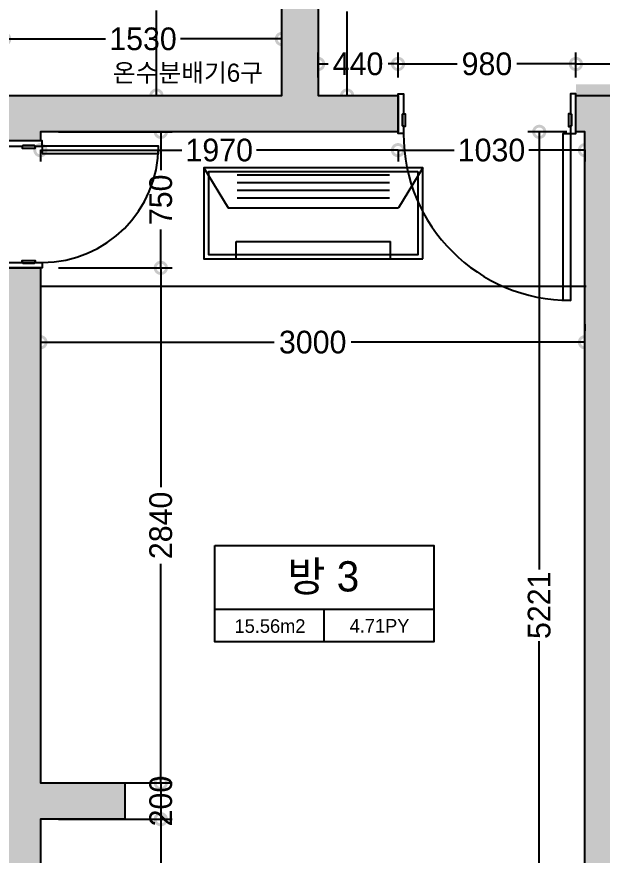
# Model space of a CAD drawing. Header units: millimetres. Extents: x 43335 to 261478, y -4312 to 41218.
# Drawn here: x 162342 to 165568, y 17130 to 21753 of the extents above; entities that cross this region are included whole.
import ezdxf
from ezdxf.enums import TextEntityAlignment as Align

# ---------------------------------------------------------------- set-up
doc = ezdxf.new("R2010")
doc.units = ezdxf.units.MM
doc.linetypes.add('CONT', pattern=[2, 1, 1])
doc.linetypes.add('HID', pattern=[2.3, 1.5, -0.8])
for name, color, linetype in [('03-TEXT', 3, 'Continuous'), ('DIM', 7, 'Continuous'), ('EHP장비', 1, 'Continuous'), ('P-门', 4, 'Continuous'), ('S-DIM', 7, 'Continuous'), ('TEX', 3, 'Continuous'), ('벽1', 2, 'Continuous'), ('인테리어_가구_제작', 6, 'Continuous'), ('인테리어_기타', 8, 'Continuous'), ('인테리어_치수_내부', 8, 'Continuous'), ('인테리어_해치_벽체', 8, 'Continuous')]:
    doc.layers.add(name, color=color, linetype=linetype)
doc.styles.add('넥슨고딕', font='HANDotum.ttf')
doc.styles.add('스타일1', font='HANDotum.ttf')
doc.styles.add('코레일둥고', font='HANDotum.ttf')
doc.dimstyles.new('50', dxfattribs={"dimscale": 50, "dimtxt": 2.5, "dimasz": 2.5, "dimexe": 1.25, "dimexo": 2, "dimtad": 0, "dimdec": 0, "dimtxsty": '스타일1', "dimblk": 'DOTSMALL', "dimcen": 2.5, "dimclrd": 1, "dimclre": 1, "dimclrt": 2, "dimadec": 0, "dimazin": 0, "dimtfac": 1, "dimtdec": 0, "dimtix": 1, "dimtmove": 0, "dimatfit": 3, "dimldrblk": 'DOTSMALL', "dimfxl": 1.25, "dimarcsym": 0})

# ---------------------------------------------------------------- blocks, each defined once
blk = doc.blocks.new('_DOTSMALL')
at = {"color": 0, "linetype": 'ByBlock', "const_width": 0.5}
blk.add_lwpolyline([(-0.0625, 0, 1), (0.0625, 0, 1)], format="xyb", close=True, dxfattribs=at)
blk = doc.blocks.new('*D533')
at = {"layer": 'Defpoints', "color": 0, "transparency": 16777216}
for p in [(162917.2, 22668.4), (163112.2, 22668.4), (162917.2, 21318.4)]:
    blk.add_point(p, dxfattribs=at)
at = {"layer": 'S-DIM', "color": 1, "lineweight": -2, "transparency": 16777216}
for p, q in [((163017.2, 22668.4), (163174.7, 22668.4)), ((163112.2, 22668.4), (163112.2, 22199.4)), ((163112.2, 21318.4), (163112.2, 21787.4)), ((163017.2, 21318.4), (163174.7, 21318.4))]:
    blk.add_line(p, q, dxfattribs=at)
at = {"layer": 'S-DIM', "color": 1, "lineweight": -2, "transparency": 16777216, "xscale": 125, "yscale": 125, "zscale": 125}
for p, rotation in [((163112.2, 22668.4), 90), ((163112.2, 21318.4), 270)]:
    blk.add_blockref('_DOTSMALL', p, dxfattribs=dict(at, rotation=rotation))
at = {"layer": 'S-DIM', "color": 2, "transparency": 16777216, "insert": (163112.2, 21993.4), "char_height": 125, "attachment_point": 5, "rotation": 90, "style": '스타일1'}
blk.add_mtext('1350', dxfattribs=at)
blk = doc.blocks.new('*D534')
at = {"layer": 'Defpoints', "color": 0, "transparency": 16777216}
for p in [(162472.9, 19958.4), (162472.9, 19958.4), (165472.9, 19958.4)]:
    blk.add_point(p, dxfattribs=at)
at = {"layer": 'S-DIM', "color": 1, "lineweight": -2, "transparency": 16777216}
for p, q in [((162472.9, 20058.4), (162472.9, 20020.9)), ((165472.9, 20058.4), (165472.9, 20020.9)), ((162472.9, 19958.4), (163761.2, 19958.4)), ((165472.9, 19958.4), (164184.6, 19958.4))]:
    blk.add_line(p, q, dxfattribs=at)
at = {"layer": 'S-DIM', "color": 1, "lineweight": -2, "transparency": 16777216, "xscale": 125, "yscale": 125, "zscale": 125, "rotation": 180}
blk.add_blockref('_DOTSMALL', (162472.9, 19958.4), dxfattribs=at)
at = {"layer": 'S-DIM', "color": 1, "lineweight": -2, "transparency": 16777216, "xscale": 125, "yscale": 125, "zscale": 125}
blk.add_blockref('_DOTSMALL', (165472.9, 19958.4), dxfattribs=at)
at = {"layer": 'S-DIM', "color": 2, "transparency": 16777216, "insert": (163972.9, 19958.4), "char_height": 125, "attachment_point": 5, "style": '스타일1'}
blk.add_mtext('3000', dxfattribs=at)
blk = doc.blocks.new('*D560')
at = {"layer": 'Defpoints', "color": 0, "transparency": 16777216}
for p in [(164002.9, 22658.4), (164002.9, 21318.4), (164162.6, 21318.4)]:
    blk.add_point(p, dxfattribs=at)
at = {"layer": 'S-DIM', "color": 1, "lineweight": -2, "transparency": 16777216}
for p, q in [((164102.9, 22658.4), (164225.1, 22658.4)), ((164162.6, 22658.4), (164162.6, 22194.4)), ((164162.6, 21318.4), (164162.6, 21782.4)), ((164102.9, 21318.4), (164225.1, 21318.4))]:
    blk.add_line(p, q, dxfattribs=at)
at = {"layer": 'S-DIM', "color": 1, "lineweight": -2, "transparency": 16777216, "xscale": 125, "yscale": 125, "zscale": 125}
for p, rotation in [((164162.6, 22658.4), 90), ((164162.6, 21318.4), 270)]:
    blk.add_blockref('_DOTSMALL', p, dxfattribs=dict(at, rotation=rotation))
at = {"layer": 'S-DIM', "color": 2, "transparency": 16777216, "insert": (164162.6, 21988.4), "char_height": 125, "attachment_point": 5, "rotation": 90, "style": '스타일1'}
blk.add_mtext('1340', dxfattribs=at)
blk = doc.blocks.new('*D561')
at = {"layer": 'Defpoints', "color": 0, "transparency": 16777216}
for p in [(164442.9, 21492.7), (164002.9, 21318.4), (164442.9, 21318.4)]:
    blk.add_point(p, dxfattribs=at)
at = {"layer": 'S-DIM', "color": 1, "lineweight": -2, "transparency": 16777216}
for p, q in [((164002.9, 21418.4), (164002.9, 21555.2)), ((164442.9, 21418.4), (164442.9, 21555.2)), ((164002.9, 21492.7), (164057.2, 21492.7)), ((164442.9, 21492.7), (164388.7, 21492.7))]:
    blk.add_line(p, q, dxfattribs=at)
at = {"layer": 'S-DIM', "color": 1, "lineweight": -2, "transparency": 16777216, "xscale": 125, "yscale": 125, "zscale": 125, "rotation": 180}
blk.add_blockref('_DOTSMALL', (164002.9, 21492.7), dxfattribs=at)
at = {"layer": 'S-DIM', "color": 1, "lineweight": -2, "transparency": 16777216, "xscale": 125, "yscale": 125, "zscale": 125}
blk.add_blockref('_DOTSMALL', (164442.9, 21492.7), dxfattribs=at)
at = {"layer": 'S-DIM', "color": 2, "transparency": 16777216, "insert": (164222.9, 21492.7), "char_height": 125, "attachment_point": 5, "style": '스타일1'}
blk.add_mtext('440', dxfattribs=at)
blk = doc.blocks.new('*D562')
at = {"layer": 'Defpoints', "color": 0, "transparency": 16777216}
for p in [(165422.9, 21492.7), (164442.9, 21318.4), (165422.9, 21318.4)]:
    blk.add_point(p, dxfattribs=at)
at = {"layer": 'S-DIM', "color": 1, "lineweight": -2, "transparency": 16777216}
for p, q in [((164442.9, 21418.4), (164442.9, 21555.2)), ((165422.9, 21418.4), (165422.9, 21555.2)), ((164442.9, 21492.7), (164768.7, 21492.7)), ((165422.9, 21492.7), (165097.2, 21492.7))]:
    blk.add_line(p, q, dxfattribs=at)
at = {"layer": 'S-DIM', "color": 1, "lineweight": -2, "transparency": 16777216, "xscale": 125, "yscale": 125, "zscale": 125, "rotation": 180}
blk.add_blockref('_DOTSMALL', (164442.9, 21492.7), dxfattribs=at)
at = {"layer": 'S-DIM', "color": 1, "lineweight": -2, "transparency": 16777216, "xscale": 125, "yscale": 125, "zscale": 125}
blk.add_blockref('_DOTSMALL', (165422.9, 21492.7), dxfattribs=at)
at = {"layer": 'S-DIM', "color": 2, "transparency": 16777216, "insert": (164932.9, 21492.7), "char_height": 125, "attachment_point": 5, "style": '스타일1'}
blk.add_mtext('980', dxfattribs=at)
blk = doc.blocks.new('*D563')
at = {"layer": 'Defpoints', "color": 0, "transparency": 16777216}
for p in [(167972.9, 21492.7), (165422.9, 21318.4), (167972.9, 21318.4)]:
    blk.add_point(p, dxfattribs=at)
at = {"layer": 'S-DIM', "color": 1, "lineweight": -2, "transparency": 16777216}
for p, q in [((165422.9, 21418.4), (165422.9, 21555.2)), ((167972.9, 21418.4), (167972.9, 21555.2)), ((165422.9, 21492.7), (166486.6, 21492.7)), ((167972.9, 21492.7), (166909.3, 21492.7))]:
    blk.add_line(p, q, dxfattribs=at)
at = {"layer": 'S-DIM', "color": 1, "lineweight": -2, "transparency": 16777216, "xscale": 125, "yscale": 125, "zscale": 125, "rotation": 180}
blk.add_blockref('_DOTSMALL', (165422.9, 21492.7), dxfattribs=at)
at = {"layer": 'S-DIM', "color": 1, "lineweight": -2, "transparency": 16777216, "xscale": 125, "yscale": 125, "zscale": 125}
blk.add_blockref('_DOTSMALL', (167972.9, 21492.7), dxfattribs=at)
at = {"layer": 'S-DIM', "color": 2, "transparency": 16777216, "insert": (166697.9, 21492.7), "char_height": 125, "attachment_point": 5, "style": '스타일1'}
blk.add_mtext('2550', dxfattribs=at)
blk = doc.blocks.new('*D575')
at = {"layer": 'Defpoints', "color": 0, "transparency": 16777216}
for p in [(162472.9, 21118.4), (164442.9, 21118.4), (164442.9, 21017.3)]:
    blk.add_point(p, dxfattribs=at)
at = {"layer": 'S-DIM', "color": 1, "lineweight": -2, "transparency": 16777216}
for p, q in [((162472.9, 21018.4), (162472.9, 20954.8)), ((162472.9, 21017.3), (163251.9, 21017.3)), ((164442.9, 21017.3), (163663.9, 21017.3)), ((164442.9, 21018.4), (164442.9, 20954.8))]:
    blk.add_line(p, q, dxfattribs=at)
at = {"layer": 'S-DIM', "color": 1, "lineweight": -2, "transparency": 16777216, "xscale": 125, "yscale": 125, "zscale": 125, "rotation": 180}
blk.add_blockref('_DOTSMALL', (162472.9, 21017.3), dxfattribs=at)
at = {"layer": 'S-DIM', "color": 1, "lineweight": -2, "transparency": 16777216, "xscale": 125, "yscale": 125, "zscale": 125}
blk.add_blockref('_DOTSMALL', (164442.9, 21017.3), dxfattribs=at)
at = {"layer": 'S-DIM', "color": 2, "transparency": 16777216, "insert": (163457.9, 21017.3), "char_height": 125, "attachment_point": 5, "style": '스타일1'}
blk.add_mtext('1970', dxfattribs=at)
blk = doc.blocks.new('*D576')
at = {"layer": 'Defpoints', "color": 0, "transparency": 16777216}
for p in [(164442.9, 21118.4), (165472.9, 21118.4), (165472.9, 21017.3)]:
    blk.add_point(p, dxfattribs=at)
at = {"layer": 'S-DIM', "color": 1, "lineweight": -2, "transparency": 16777216}
for p, q in [((164442.9, 21018.4), (164442.9, 20954.8)), ((164442.9, 21017.3), (164751.9, 21017.3)), ((165472.9, 21017.3), (165163.9, 21017.3)), ((165472.9, 21018.4), (165472.9, 20954.8))]:
    blk.add_line(p, q, dxfattribs=at)
at = {"layer": 'S-DIM', "color": 1, "lineweight": -2, "transparency": 16777216, "xscale": 125, "yscale": 125, "zscale": 125, "rotation": 180}
blk.add_blockref('_DOTSMALL', (164442.9, 21017.3), dxfattribs=at)
at = {"layer": 'S-DIM', "color": 1, "lineweight": -2, "transparency": 16777216, "xscale": 125, "yscale": 125, "zscale": 125}
blk.add_blockref('_DOTSMALL', (165472.9, 21017.3), dxfattribs=at)
at = {"layer": 'S-DIM', "color": 2, "transparency": 16777216, "insert": (164957.9, 21017.3), "char_height": 125, "attachment_point": 5, "style": '스타일1'}
blk.add_mtext('1030', dxfattribs=at)
blk = doc.blocks.new('*D595')
at = {"layer": 'Defpoints', "color": 0, "transparency": 16777216}
for p in [(162472.9, 17328.4), (162475, 15897.3), (163136.1, 15897.3)]:
    blk.add_point(p, dxfattribs=at)
at = {"layer": 'S-DIM', "color": 1, "lineweight": -2, "transparency": 16777216}
for p, q in [((162572.9, 17328.4), (163198.6, 17328.4)), ((163136.1, 17328.4), (163136.1, 16806.3)), ((163136.1, 15897.3), (163136.1, 16419.4)), ((162575, 15897.3), (163198.6, 15897.3))]:
    blk.add_line(p, q, dxfattribs=at)
at = {"layer": 'S-DIM', "color": 1, "lineweight": -2, "transparency": 16777216, "xscale": 125, "yscale": 125, "zscale": 125}
for p, rotation in [((163136.1, 17328.4), 90), ((163136.1, 15897.3), 270)]:
    blk.add_blockref('_DOTSMALL', p, dxfattribs=dict(at, rotation=rotation))
at = {"layer": 'S-DIM', "color": 2, "transparency": 16777216, "insert": (163136.1, 16612.9), "char_height": 125, "attachment_point": 5, "rotation": 90, "style": '스타일1'}
blk.add_mtext('1431', dxfattribs=at)
blk = doc.blocks.new('*D596')
at = {"layer": 'Defpoints', "color": 0, "transparency": 16777216}
for p in [(162472.9, 20368.4), (162472.9, 17528.4), (163136.1, 17528.4)]:
    blk.add_point(p, dxfattribs=at)
at = {"layer": 'S-DIM', "color": 1, "lineweight": -2, "transparency": 16777216}
for p, q in [((162572.9, 20368.4), (163198.6, 20368.4)), ((163136.1, 20368.4), (163136.1, 19159.8)), ((163136.1, 17528.4), (163136.1, 18737.1)), ((162572.9, 17528.4), (163198.6, 17528.4))]:
    blk.add_line(p, q, dxfattribs=at)
at = {"layer": 'S-DIM', "color": 1, "lineweight": -2, "transparency": 16777216, "xscale": 125, "yscale": 125, "zscale": 125}
for p, rotation in [((163136.1, 20368.4), 90), ((163136.1, 17528.4), 270)]:
    blk.add_blockref('_DOTSMALL', p, dxfattribs=dict(at, rotation=rotation))
at = {"layer": 'S-DIM', "color": 2, "transparency": 16777216, "insert": (163136.1, 18948.4), "char_height": 125, "attachment_point": 5, "rotation": 90, "style": '스타일1'}
blk.add_mtext('2840', dxfattribs=at)
blk = doc.blocks.new('*D597')
at = {"layer": 'Defpoints', "color": 0, "transparency": 16777216}
for p in [(162937.9, 17528.4), (162937.9, 17328.4), (163136.1, 17328.4)]:
    blk.add_point(p, dxfattribs=at)
at = {"layer": 'S-DIM', "color": 1, "lineweight": -2, "transparency": 16777216}
for p, q in [((163136.1, 17528.4), (163136.1, 17653.4)), ((163037.9, 17528.4), (163198.6, 17528.4)), ((163136.1, 17528.4), (163136.1, 17328.4)), ((163037.9, 17328.4), (163198.6, 17328.4)), ((163136.1, 17328.4), (163136.1, 17203.4))]:
    blk.add_line(p, q, dxfattribs=at)
at = {"layer": 'S-DIM', "color": 1, "lineweight": -2, "transparency": 16777216, "xscale": 125, "yscale": 125, "zscale": 125}
for p, rotation in [((163136.1, 17528.4), 270), ((163136.1, 17328.4), 90)]:
    blk.add_blockref('_DOTSMALL', p, dxfattribs=dict(at, rotation=rotation))
at = {"layer": 'S-DIM', "color": 2, "transparency": 16777216, "insert": (163136.1, 17428.4), "char_height": 125, "attachment_point": 5, "rotation": 90, "style": '스타일1'}
blk.add_mtext('200', dxfattribs=at)
blk = doc.blocks.new('*D598')
at = {"layer": 'Defpoints', "color": 0, "transparency": 16777216}
for p in [(162472.9, 21118.4), (162472.9, 20368.4), (163136.1, 20368.4)]:
    blk.add_point(p, dxfattribs=at)
at = {"layer": 'S-DIM', "color": 1, "lineweight": -2, "transparency": 16777216}
for p, q in [((162572.9, 21118.4), (163198.6, 21118.4)), ((163136.1, 21118.4), (163136.1, 20907.3)), ((163136.1, 20368.4), (163136.1, 20579.6)), ((162572.9, 20368.4), (163198.6, 20368.4))]:
    blk.add_line(p, q, dxfattribs=at)
at = {"layer": 'S-DIM', "color": 1, "lineweight": -2, "transparency": 16777216, "xscale": 125, "yscale": 125, "zscale": 125}
for p, rotation in [((163136.1, 21118.4), 90), ((163136.1, 20368.4), 270)]:
    blk.add_blockref('_DOTSMALL', p, dxfattribs=dict(at, rotation=rotation))
at = {"layer": 'S-DIM', "color": 2, "transparency": 16777216, "insert": (163136.1, 20743.4), "char_height": 125, "attachment_point": 5, "rotation": 90, "style": '스타일1'}
blk.add_mtext('750', dxfattribs=at)
blk = doc.blocks.new('*D599')
at = {"layer": 'Defpoints', "color": 0, "transparency": 16777216}
for p in [(165221.1, 21118.4), (165472.9, 21118.4), (165472.9, 15897.3)]:
    blk.add_point(p, dxfattribs=at)
at = {"layer": 'S-DIM', "color": 1, "lineweight": -2, "transparency": 16777216}
for p, q in [((165372.9, 21118.4), (165158.6, 21118.4)), ((165221.1, 21118.4), (165221.1, 18705.9)), ((165221.1, 15897.3), (165221.1, 18309.9)), ((165372.9, 15897.3), (165158.6, 15897.3))]:
    blk.add_line(p, q, dxfattribs=at)
at = {"layer": 'S-DIM', "color": 1, "lineweight": -2, "transparency": 16777216, "xscale": 125, "yscale": 125, "zscale": 125}
for p, rotation in [((165221.1, 21118.4), 90), ((165221.1, 15897.3), 270)]:
    blk.add_blockref('_DOTSMALL', p, dxfattribs=dict(at, rotation=rotation))
at = {"layer": 'S-DIM', "color": 2, "transparency": 16777216, "insert": (165221.1, 18507.9), "char_height": 125, "attachment_point": 5, "rotation": 90, "style": '스타일1'}
blk.add_mtext('5221', dxfattribs=at)
blk = doc.blocks.new('*D654')
at = {"layer": 'Defpoints', "color": 0, "transparency": 16777216}
for p in [(163802.9, 21630.4), (162272.9, 21318.4), (163802.9, 21318.4)]:
    blk.add_point(p, dxfattribs=at)
at = {"layer": 'S-DIM', "color": 1, "lineweight": -2, "transparency": 16777216}
for p, q in [((162272.9, 21418.4), (162272.9, 21692.9)), ((163802.9, 21418.4), (163802.9, 21692.9)), ((162272.9, 21630.4), (162831.9, 21630.4)), ((163802.9, 21630.4), (163243.9, 21630.4))]:
    blk.add_line(p, q, dxfattribs=at)
at = {"layer": 'S-DIM', "color": 1, "lineweight": -2, "transparency": 16777216, "xscale": 125, "yscale": 125, "zscale": 125, "rotation": 180}
blk.add_blockref('_DOTSMALL', (162272.9, 21630.4), dxfattribs=at)
at = {"layer": 'S-DIM', "color": 1, "lineweight": -2, "transparency": 16777216, "xscale": 125, "yscale": 125, "zscale": 125}
blk.add_blockref('_DOTSMALL', (163802.9, 21630.4), dxfattribs=at)
at = {"layer": 'S-DIM', "color": 2, "transparency": 16777216, "insert": (163037.9, 21630.4), "char_height": 125, "attachment_point": 5, "style": '스타일1'}
blk.add_mtext('1530', dxfattribs=at)
blk = doc.blocks.new('ahsuehd')
at = {"layer": 'P-门', "ltscale": 15}
for points in [[(48954.5, -18845), (48924.5, -18845), (48924.5, -18625), (48954.5, -18625), (48954.5, -18738), (48949.5, -18738), (48949.5, -18802), (48954.5, -18802)], [(49874.5, -18845), (49904.5, -18845), (49904.5, -18625), (49874.5, -18625), (49874.5, -18738), (49879.5, -18738), (49879.5, -18802), (49874.5, -18802)], [(48954.5, -18802), (48949.5, -18802), (48949.5, -18738), (48954.5, -18738), (48954.5, -18735), (48964.5, -18735), (48964.5, -18805), (48954.5, -18805)], [(49874.5, -18802), (49879.5, -18802), (49879.5, -18738), (49874.5, -18738), (49874.5, -18735), (49864.5, -18735), (49864.5, -18805), (49874.5, -18805)], [(49834.5, -19765), (49834.5, -18845), (49874.5, -18845), (49874.5, -19765)], [(46964.5, -18915), (46964.5, -18885), (46744.5, -18885), (46744.5, -18915), (46857.5, -18915), (46857.5, -18910), (46921.5, -18910), (46921.5, -18915)], [(46921.5, -18915), (46921.5, -18910), (46857.5, -18910), (46857.5, -18915), (46854.5, -18915), (46854.5, -18925), (46924.5, -18925), (46924.5, -18915)], [(46964.5, -18955), (47604.5, -18955), (47604.5, -18915), (46964.5, -18915)], [(46964.5, -19555), (46964.5, -19585), (46744.5, -19585), (46744.5, -19555), (46857.5, -19555), (46857.5, -19560), (46921.5, -19560), (46921.5, -19555)], [(46921.5, -19555), (46921.5, -19560), (46857.5, -19560), (46857.5, -19555), (46854.5, -19555), (46854.5, -19545), (46924.5, -19545), (46924.5, -19555)]]:
    blk.add_lwpolyline(points, close=True, dxfattribs=at)
for centre, radius, start, end in [((49874.5, -18845), 920, 180, 270), ((46964.5, -18915), 640, 270, 0)]:
    blk.add_arc(centre, radius, start, end, dxfattribs=at)
blk = doc.blocks.new('wkrdms')
at = {"layer": 'TEX', "color": 240, "true_color": 0xed1f24}
blk.add_lwpolyline([(124696.8, 19078.4), (124696.8, 18618.4), (123546.8, 18618.4), (123546.8, 19078.4)], close=True, dxfattribs=at)
at = {"layer": '인테리어_치수_내부'}
for points in [[(124724.3, 18597.4), (124724.3, 19099.4), (123519.3, 19099.4), (123519.3, 18597.4), (124724.3, 18597.4)], [(123519.3, 19099.4), (123651.8, 18878.4)], [(124724.3, 19099.4), (124591.7, 18878.4)], [(123702, 19060.1), (124541.6, 19060.1)], [(123702, 19017.9), (124541.6, 19017.9)], [(123702, 18975.8), (124541.6, 18975.8)], [(123702, 18933.7), (124541.6, 18933.7)], [(123651.8, 18878.4), (124591.7, 18878.4)], [(123696.6, 18597.4), (123696.6, 18692)], [(123696.6, 18692), (124547, 18692)], [(124547, 18597.4), (124547, 18692)]]:
    blk.add_lwpolyline(points, dxfattribs=at)
blk = doc.blocks.new('aheishxsdfe')
at = {"layer": '벽1'}
for points in [[(46754.5, 41068.4), (46754.5, 41318.4), (48284.5, 41318.4), (48284.5, 42668.4), (46609.5, 42668.4), (46609.5, 42868.4), (48484.5, 42868.4), (48484.5, 41318.4), (48924.5, 41318.4), (48924.5, 41118.4), (46954.5, 41118.4), (46954.5, 41068.4), (46754.5, 41068.4)], [(51494.4, 37328.5), (50914.6, 37328.5), (50914.6, 36798.4), (50144.6, 36798.4), (50144.6, 35798.4), (51064.5, 35798.4), (51064.5, 35938.4), (51164.5, 35938.4), (51164.5, 35698.4), (49954.5, 35697.3), (49954.5, 41118.4), (49904.5, 41118.4), (49904.5, 41318.4), (52324.5, 41318.4), (52324.5, 41118.4), (50154.5, 41118.4), (50154.5, 37528.4), (51494.4, 37528.4), (51494.4, 37328.5)]]:
    blk.add_lwpolyline(points, dxfattribs=at)
blk.add_lwpolyline([(46954.5, 40368.4), (46954.5, 37528.4), (47419.5, 37528.4), (47419.5, 37328.4), (46954.5, 37328.4), (46956.5, 35897.3), (47754.5, 35897.3), (47754.5, 35697.3), (46754.5, 35697.4), (46754.5, 37328.4), (46429.5, 37328.4), (46429.5, 37528.4), (46754.5, 37528.4), (46754.5, 40368.4)], close=True, dxfattribs=at)
blk = doc.blocks.new('sheisxefavb')
at = {"layer": '인테리어_해치_벽체'}
h = blk.add_hatch(color=256, dxfattribs=at)
h.dxf.hatch_style = 1
h.paths.add_polyline_path([(151722.9, -861.6), (151722.9, -1141.6), (152672.9, -1141.6), (152672.9, -1216.6), (152782.9, -1216.6), (152782.9, -1344.1), (152982.9, -1344.1), (152982.9, -1015.7), (152872.9, -1015.7), (152872.9, 2677.4), (154162.9, 2677.4), (154162.9, 8282.4), (153342.9, 8282.4), (153342.9, 8177.4), (153962.9, 8177.4), (153962.9, 7032.4), (153332.9, 7032.4), (153332.9, 6807.4), (153962.9, 6807.4), (153962.9, 2877.4), (151922.9, 2877.4), (151922.9, 2677.4), (152672.9, 2677.4), (152672.9, 1318.4), (151372.9, 1318.4), (151372.9, 1118.4), (152672.9, 1118.4), (152672.9, -661.6), (150472.9, -661.6), (150472.9, 1118.4), (150572.9, 1118.4), (150572.9, 1318.4), (150272.9, 1318.4), (150272.9, -661.6), (149917.9, -661.6), (149917.9, -861.6)])
h.paths.add_polyline_path([(142982.9, 8718.4), (143182.9, 8718.4), (143182.9, 8053.4), (142982.9, 8053.4)])
h.paths.add_polyline_path([(139672.9, 8153.4), (139672.9, 8053.4), (138772.9, 8053.4), (138772.9, 7032.4), (140082.9, 7032.4), (140082.9, 6807.4), (138772.9, 6807.4), (138772.9, 158.4), (139572.9, 158.4), (139572.9, -41.6), (138772.9, -41.6), (138772.9, -1341.6), (139122.9, -1341.6), (139122.9, -2471.6), (139447.9, -2471.6), (139447.9, -2671.6), (138922.9, -2671.6), (138922.9, -1541.6), (138572.9, -1541.6), (138572.9, 8153.4)])
h.paths.add_polyline_path([(140472.9, 368.4), (140472.9, -2471.6), (140937.9, -2471.6), (140937.9, -2671.6), (140472.9, -2671.6), (140475, -4102.7), (141272.9, -4102.7), (141272.9, -4302.7), (140272.9, -4302.6), (140272.9, -2671.6), (139947.9, -2671.6), (139947.9, -2471.6), (140272.9, -2471.6), (140272.9, 368.4)])
h.paths.add_polyline_path([(140272.9, 1068.4), (140272.9, 1318.4), (141802.9, 1318.4), (141802.9, 2668.4), (140127.9, 2668.4), (140127.9, 2868.4), (142002.9, 2868.4), (142002.9, 1318.4), (142442.9, 1318.4), (142442.9, 1118.4), (140472.9, 1118.4), (140472.9, 1068.4)])
h.paths.add_polyline_path([(152982.9, -2344.1), (152982.9, -2671.6), (152083.1, -2671.6), (152083.1, -2471.6), (152782.9, -2471.6), (152782.9, -2344.1)])
h.paths.add_polyline_path([(149083.1, -2471.6), (149083.1, -4301.6), (148282.9, -4301.6), (148282.9, -4101.6), (148883.1, -4101.6), (148883.1, -2671.6), (148282.9, -2671.6), (148282.9, 1318.4), (148482.9, 1318.4), (148482.9, -2471.6)])
h.paths.add_polyline_path([(145512.9, -2471.6), (146282.9, -2471.7), (146282.9, -2671.5), (145512.9, -2671.5)])
h.paths.add_polyline_path([(145012.9, -2671.5), (144433.1, -2671.5), (144433.1, -3201.6), (143663.1, -3201.6), (143663.1, -4201.6), (144582.9, -4201.6), (144582.9, -4061.6), (144682.9, -4061.6), (144682.9, -4301.6), (143472.9, -4302.7), (143472.9, 1118.4), (143422.9, 1118.4), (143422.9, 1318.4), (145842.9, 1318.4), (145842.9, 1118.4), (143672.9, 1118.4), (143672.9, -2471.6), (145012.9, -2471.6)])
h.paths.add_polyline_path([(150942.9, 2677.4), (150742.9, 2677.4), (150742.9, 8032.4), (150712.9, 8032.4), (150712.9, 8282.4), (150942.9, 8282.4)], flags=17)
h.paths.add_polyline_path([(147912.9, 6808.8), (147462.9, 6808.8), (147462.9, 7053.8), (147912.9, 7053.8), (147912.9, 8718.4), (148112.9, 8718.4), (148112.9, 7032.4), (148582.9, 7032.4), (148582.9, 6807.4), (148112.9, 6807.4), (148112.9, 2877.4), (149762.9, 2877.4), (149762.9, 2677.4), (147912.9, 2677.4)])
h.paths.add_polyline_path([(142982.9, 7032.4), (142982.9, 7353.4), (143182.9, 7353.4), (143182.9, 7053.8), (143632.9, 7053.8), (143632.9, 6808.8), (143182.9, 6808.8), (143182.9, 2668.4), (142982.9, 2668.4), (142982.9, 6807.4), (142582.9, 6807.4), (142582.9, 7032.4)])
at = {"layer": 'DIM'}
blk.add_blockref('aheishxsdfe', (93518.5, -40000), dxfattribs=at)
blk = doc.blocks.new('suegusiexbsdifs')
at = {"layer": '인테리어_해치_벽체'}
h = blk.add_hatch(dxfattribs=at)
h.set_pattern_fill('ANSI31', color=256, scale=10, angle=450)
h.paths.add_polyline_path([(139122.9, -1341.6), (139722.9, -1341.6), (139722.9, -1411.6), (139122.9, -1411.6)])
h.paths.add_polyline_path([(138772.9, -1341.6), (138772.9, -736.6), (138902.9, -736.6), (138902.9, -1341.6)])
h.paths.add_polyline_path([(140227.9, 6807.4), (140227.9, 3768.4), (140127.9, 3768.4), (140127.9, 6807.4)])
edge = h.paths.add_edge_path()
edge.add_arc((147512.9, 3177.4), 500, 180, 270)
edge.add_line((147512.9, 2677.4), (147912.9, 2677.4))
edge.add_line((147912.9, 2677.4), (147912.9, 2777.4))
edge.add_line((147912.9, 2777.4), (147512.9, 2777.4))
edge.add_arc((147512.9, 3177.4), 400, 180, 270, ccw=False)
edge.add_line((147112.9, 3177.4), (147012.9, 3177.4))
edge = h.paths.add_edge_path()
edge.add_arc((147512.9, 3777.4), 500, 90, 180, ccw=False)
edge.add_line((147512.9, 4277.4), (147912.9, 4277.4))
edge.add_line((147912.9, 4277.4), (147912.9, 4177.4))
edge.add_line((147912.9, 4177.4), (147512.9, 4177.4))
edge.add_arc((147512.9, 3777.4), 400, 90, 180)
edge.add_line((147112.9, 3777.4), (147012.9, 3777.4))
h.paths.add_polyline_path([(148482.9, 1318.4), (148832.9, 1318.4), (148832.9, 1218.4), (148482.9, 1218.4)])
h.paths.add_polyline_path([(149782.9, 1318.4), (150272.9, 1318.4), (150272.9, 1218.4), (149782.9, 1218.4)])
h.paths.add_polyline_path([(148482.9, -661.6), (148832.9, -661.6), (148832.9, -861.6), (148482.9, -861.6)])
h.paths.add_polyline_path([(149782.9, -661.6), (149917.9, -661.6), (149917.9, -861.6), (149782.9, -861.6)])
h.paths.add_polyline_path([(151922.9, -661.6), (151922.9, 68.4), (151852.9, 68.4), (151852.9, -661.6)])
h.paths.add_polyline_path([(151852.9, -661.6), (151147.9, -661.6), (151147.9, -531.6), (151852.9, -531.6)])
h.paths.add_polyline_path([(153342.9, 8177.4), (153962.9, 8177.4), (153962.9, 8032.4), (153342.9, 8032.4)])

msp = doc.modelspace()

# ---------------------------------------------------------------- linework, layer by layer
at = {"color": 244, "linetype": 'HID', "ltscale": 30, "true_color": 0x991b1e, "const_width": 65}
msp.add_lwpolyline([(165422.9, 21348.4), (167972.9, 21348.4)], dxfattribs=at)
at = {"layer": '인테리어_가구_제작', "color": 8, "linetype": 'CONT', "ltscale": 200}
msp.add_lwpolyline([(162472.9, 20268.4), (165479.5, 20268.4)], dxfattribs=at)
at = {"layer": '인테리어_기타', "color": 152, "true_color": 0x2776bb}
msp.add_line((164036.6, 18307), (164036.6, 18483.9), dxfattribs=at)
msp.add_lwpolyline([(163433, 18837.7), (164640.2, 18837.7), (164640.2, 18483.9), (163433, 18483.9)], close=True, dxfattribs=at)
msp.add_lwpolyline([(164640.2, 18483.9), (164640.2, 18307), (163433, 18307), (163433, 18483.9)], dxfattribs=at)

# ---------------------------------------------------------------- block references
at = {"color": 20}
msp.add_blockref('wkrdms', (39854.5, 1821.1), dxfattribs=at)
at = {"layer": 'DIM'}
for name, p in [('ahsuehd', (115518.5, 39953.5)), ('sheisxefavb', (22000, 20000)), ('suegusiexbsdifs', (22000, 20000))]:
    msp.add_blockref(name, p, dxfattribs=at)

# ---------------------------------------------------------------- texts
at = {"layer": '03-TEXT'}
for s, height, style, p in [('방 3', 166.67, '코레일둥고', (164031.6, 18584.2)), ('15.56m2', 75, '넥슨고딕', (163737.6, 18355.9)), ('4.71PY', 75, '넥슨고딕', (164341.1, 18357.3))]:
    msp.add_text(s, height=height, dxfattribs=dict(at, style=style)).set_placement(p, align=Align.CENTER)
at = {"layer": 'EHP장비', "style": '코레일둥고'}
msp.add_text('온수분배기6구', height=100, dxfattribs=at).set_placement((162871.8, 21394.5))

# ---------------------------------------------------------------- dimensions: what is measured, and where the dimension line sits
at = {"layer": 'S-DIM'}
for base, p1, p2, angle, picture, middle in [((163112.2, 22668.4), (162917.2, 21318.4), (162917.2, 22668.4), 90, '*D533', (163112.2, 21993.4)), ((164162.6, 21318.4), (164002.9, 22658.4), (164002.9, 21318.4), 90, '*D560', (164162.6, 21988.4)), ((163136.1, 20368.4), (162472.9, 21118.4), (162472.9, 20368.4), 90, '*D598', (163136.1, 20743.4)), ((165221.1, 21118.4), (165472.9, 15897.3), (165472.9, 21118.4), 90, '*D599', (165221.1, 18507.9)), ((163136.1, 17528.4), (162472.9, 20368.4), (162472.9, 17528.4), 90, '*D596', (163136.1, 18948.4)), ((162472.9, 19958.4), (165472.9, 19958.4), (162472.9, 19958.4), 180, '*D534', (163972.9, 19958.4)), ((163136.1, 17328.4), (162937.9, 17528.4), (162937.9, 17328.4), 90, '*D597', (163136.1, 17428.4)), ((163136.1, 15897.3), (162472.9, 17328.4), (162475, 15897.3), 90, '*D595', (163136.1, 16612.9))]:
    dim = msp.add_linear_dim(base=base, p1=p1, p2=p2, angle=angle, dimstyle='50', dxfattribs=at)
    dim.commit()
    dim.dimension.update_dxf_attribs({"geometry": picture, "text_midpoint": middle})
for base, p1, p2, picture, middle in [((163802.9, 21630.4), (162272.9, 21318.4), (163802.9, 21318.4), '*D654', (163037.9, 21630.4)), ((164442.9, 21492.7), (164002.9, 21318.4), (164442.9, 21318.4), '*D561', (164222.9, 21492.7)), ((165422.9, 21492.7), (164442.9, 21318.4), (165422.9, 21318.4), '*D562', (164932.9, 21492.7)), ((167972.9, 21492.7), (165422.9, 21318.4), (167972.9, 21318.4), '*D563', (166697.9, 21492.7)), ((164442.9, 21017.3), (162472.9, 21118.4), (164442.9, 21118.4), '*D575', (163457.9, 21017.3)), ((165472.9, 21017.3), (164442.9, 21118.4), (165472.9, 21118.4), '*D576', (164957.9, 21017.3))]:
    dim = msp.add_linear_dim(base=base, p1=p1, p2=p2, dimstyle='50', dxfattribs=at)
    dim.commit()
    dim.dimension.update_dxf_attribs({"geometry": picture, "text_midpoint": middle})

doc.saveas('drawing.dxf')
